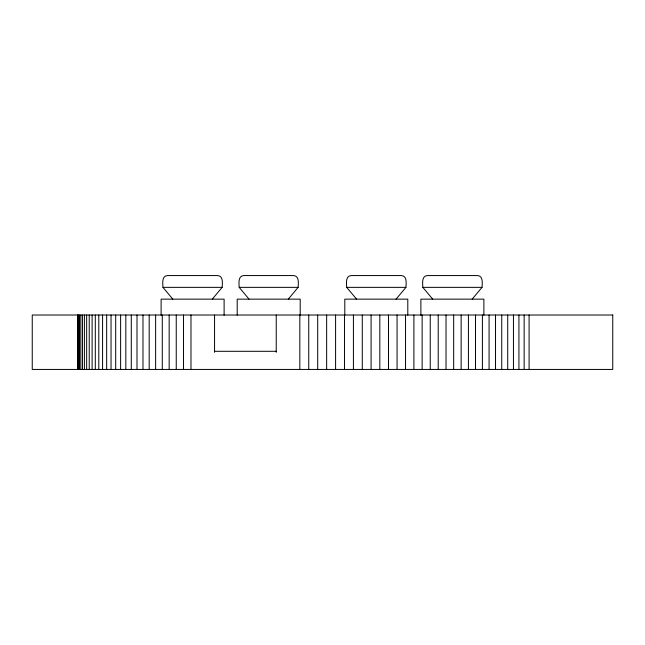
<?xml version="1.0" encoding="UTF-8"?>
<svg xmlns="http://www.w3.org/2000/svg" width="645" height="645" viewBox="0 0 645 645"><rect width="100%" height="100%" fill="white"/><g stroke="black" fill="none" stroke-linecap="round" stroke-linejoin="round"><path stroke-width="0.97" d="M288.299 299.143L298.119 287.356C298.312 283.478 299.465 275.802 293.564 275.56L243.77 275.56C237.86 275.794 238.989 283.461 239.198 287.356L249.018 299.143M212.294 299.143L222.154 287.356C222.356 283.478 223.509 275.81 217.607 275.56L167.531 275.56C161.621 275.794 162.75 283.461 162.959 287.356L172.828 299.143M396.07 299.143L405.939 287.356C406.156 283.469 407.285 275.794 401.375 275.56L351.259 275.56C345.349 275.802 346.494 283.469 346.696 287.356L356.572 299.143M472.172 299.143L482.041 287.356C482.25 283.461 483.379 275.794 477.469 275.56L427.393 275.56C421.491 275.81 422.644 283.478 422.846 287.356L432.706 299.143M162.959 287.356L222.154 287.356M239.198 287.356L298.119 287.356M346.696 287.356L405.939 287.356M422.846 287.356L482.041 287.356M214.559 351.299L276.237 351.299M529.085 315.018L529.085 369.44M524.143 315.018L524.143 369.44M518.927 315.018L518.927 369.44M513.452 315.018L513.452 369.44M507.72 315.018L507.72 369.44M501.746 315.018L501.746 369.44M495.521 315.018L495.521 369.44M489.071 315.018L489.071 369.44M483.887 315.195L483.887 299.143L420.887 299.143L420.887 315.195M482.404 315.018L482.404 369.44M475.518 315.018L475.518 369.44M468.423 315.018L468.423 369.44M461.143 315.018L461.143 369.44M453.669 315.018L453.669 369.44M446.026 315.018L446.026 369.44M438.213 315.018L438.213 369.44M430.247 315.018L430.247 369.44M422.144 315.018L422.144 369.44M413.897 315.018L413.897 369.44M407.801 315.195L407.801 299.143L344.801 299.143L344.801 315.195M405.536 315.018L405.536 369.44M397.062 315.018L397.062 369.44M388.483 315.018L388.483 369.44M379.824 315.018L379.824 369.44M371.085 315.018L371.085 369.44M362.28 315.018L362.28 369.44M353.42 315.018L353.42 369.44M344.519 315.018L344.519 369.44M335.594 315.018L335.594 369.44M326.644 315.018L326.644 369.44M317.695 315.018L317.695 369.44M308.753 315.018L308.753 369.44M300.199 315.195L300.199 299.143L237.199 299.143L237.199 315.195M299.828 315.018L299.828 369.44M276.237 315.018L276.237 352.307M224.113 315.195L224.113 299.143L161.113 299.143L161.113 315.195M214.559 315.018L214.559 352.307M190.984 315.018L190.984 369.44M183.519 315.018L183.519 369.44M176.246 315.018L176.246 369.44M169.159 315.018L169.159 369.44M162.282 315.018L162.282 369.44M155.622 315.018L155.622 369.44M149.189 315.018L149.189 369.44M142.98 315.018L142.98 369.44M137.006 315.018L137.006 369.44M131.29 315.018L131.29 369.44M125.823 315.018L125.823 369.44M120.623 315.018L120.623 369.44M115.689 315.018L115.689 369.44M111.037 315.018L111.037 369.44M106.667 315.018L106.667 369.44M102.579 315.018L102.579 369.44M98.79 315.018L98.79 369.44M95.299 315.018L95.299 369.44M92.106 315.018L92.106 369.44M89.228 315.018L89.228 369.44M86.656 315.018L86.656 369.44M84.406 315.018L84.406 369.44M82.471 315.018L82.471 369.44M80.851 315.018L80.851 369.44M79.561 315.018L79.561 369.44M78.593 315.018L78.593 369.44M77.948 315.018L77.948 369.44M77.634 315.018L77.65 369.44M612.75 315.018L32.25 315.018L32.25 369.44L612.75 369.44L612.75 315.018"/></g></svg>
